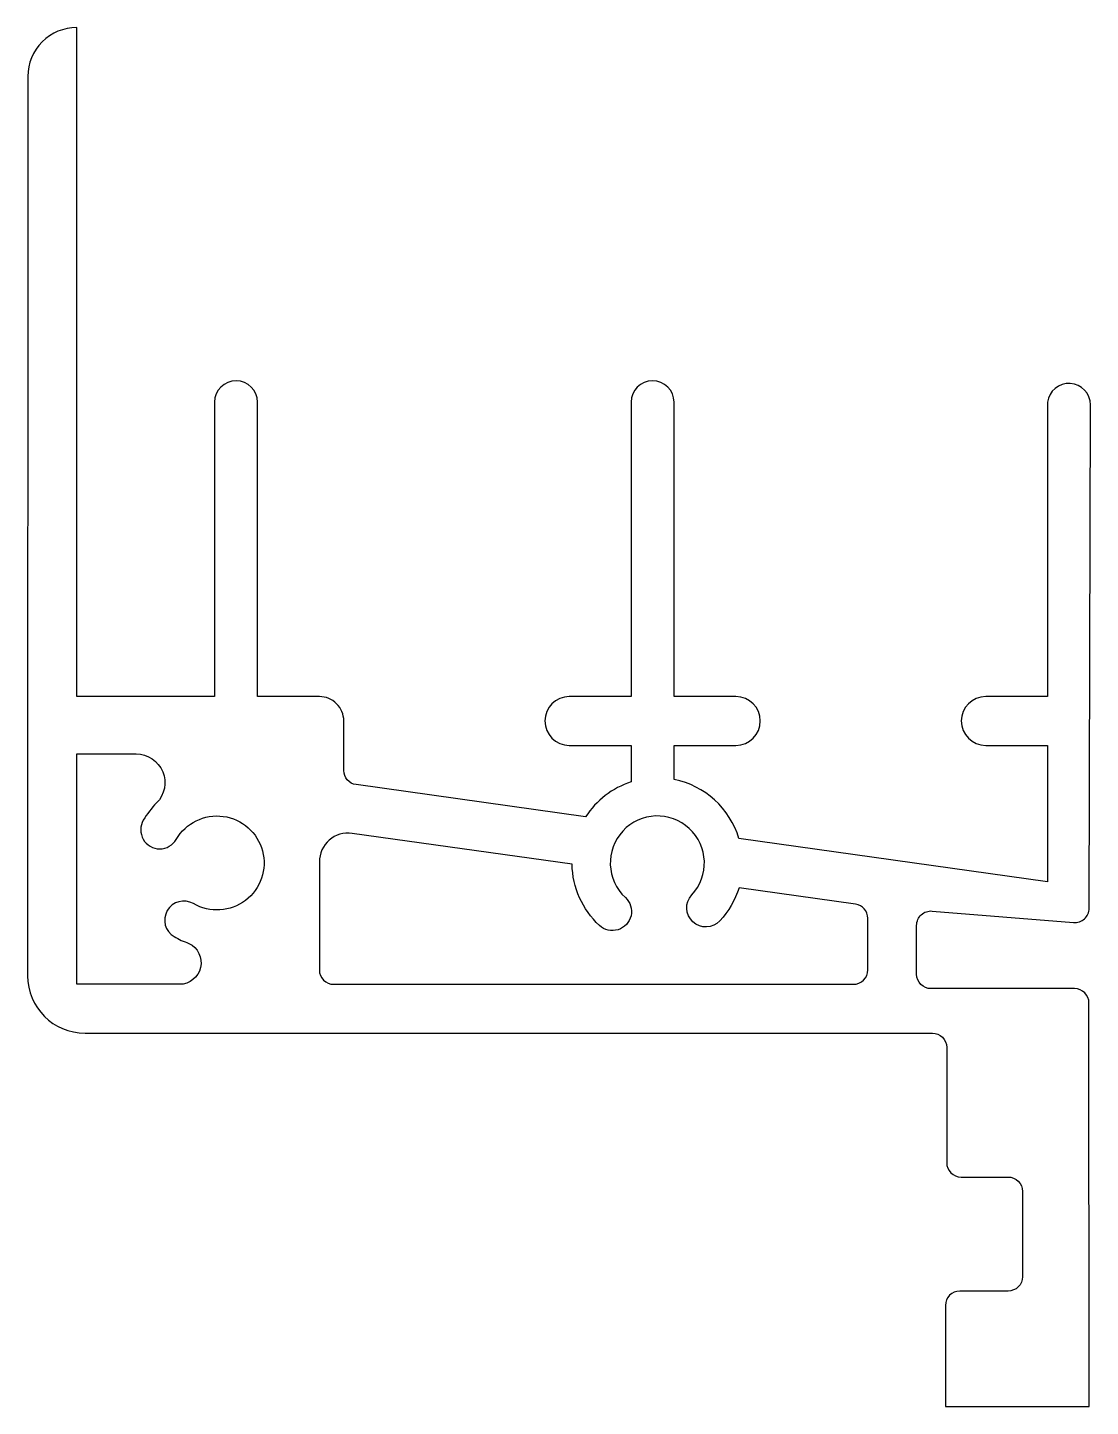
# Model space of a CAD drawing. Extents: x 909.2 to 946.2, y 519.6 to 567.6.
import ezdxf

# ---------------------------------------------------------------- set-up
doc = ezdxf.new("R2010")
doc.units = 0
doc.layers.get('0').update_dxf_attribs({"linetype": 'CONTINUOUS'})

msp = doc.modelspace()

# ---------------------------------------------------------------- linework, layer by layer
at = {"color": 7}
for points in [[(930.193, 542.636), (930.193, 541.362, 0.17303), (928.614, 540.145), (920.624, 541.268, -0.373885), (920.193, 541.763), (920.193, 543.486, 0.414214), (919.343, 544.336), (917.193, 544.336), (917.193, 554.586, 1), (915.693, 554.586), (915.693, 544.336), (910.893, 544.336), (910.893, 567.636, 0.414214), (909.193, 565.936), (909.184, 534.613, 0.414213), (911.184, 532.613), (940.684, 532.615, -0.414299), (941.184, 532.115), (941.184, 528.103, 0.414214), (941.684, 527.603), (943.324, 527.603, -0.414214), (943.824, 527.103), (943.824, 524.13, -0.414214), (943.324, 523.63), (941.639, 523.63, 0.414214), (941.139, 523.13), (941.139, 519.613), (946.139, 519.613), (946.138, 533.664, 0.414214), (945.638, 534.164), (940.638, 534.164, -0.414214), (940.138, 534.664), (940.138, 536.368, -0.438334), (940.679, 536.867), (945.601, 536.464, 0.437556), (946.142, 536.961), (946.188, 554.493, 0.939983), (944.693, 554.586), (944.693, 544.336), (942.543, 544.336, 1), (942.543, 542.636), (944.688, 542.636), (944.688, 537.886), (933.949, 539.395, 0.276771), (931.693, 541.448), (931.693, 542.636), (933.843, 542.636, 1), (933.843, 544.336), (931.693, 544.336), (931.693, 554.586, 1), (930.193, 554.586), (930.193, 544.336), (928.043, 544.336, 1), (928.043, 542.636), (930.193, 542.636)], [(912.964, 542.336, -0.666998), (913.674, 540.631, 0.064043), (913.213, 540.03, 1.000007), (914.362, 539.363, -2.414226), (914.956, 537.124, 0.999994), (914.288, 535.975, 0.047341), (914.797, 535.741, -0.798683), (914.474, 534.314), (910.893, 534.314), (910.893, 542.336), (912.964, 542.336)]]:
    msp.add_lwpolyline(points, format="xyb", dxfattribs=at)
msp.add_lwpolyline([(938.438, 536.613, 0.373884), (938.008, 537.108), (933.955, 537.678, -0.109433), (933.286, 536.525, -1), (932.311, 537.427, 2.414198), (929.996, 537.338, -1), (929.094, 536.363, -0.204981), (928.143, 538.495), (920.482, 539.571, 0.455726), (919.343, 538.581), (919.343, 534.814, 0.414213), (919.843, 534.314), (937.938, 534.314, 0.414214), (938.438, 534.814)], format="xyb", close=True, dxfattribs=at)

doc.saveas('drawing.dxf')
